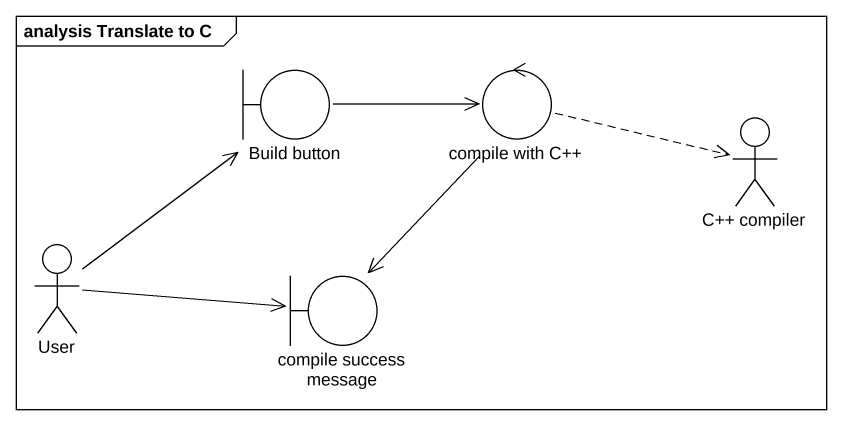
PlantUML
@startuml
mainframe analysis Translate to C
boundary "Build button" as Build_button
control "compile with C++" as compile_with_C
actor "C++ compiler" as C_compiler
actor User
boundary "compile success message" as compile_success_message
Build_button -right-> compile_with_C
compile_with_C .right.> C_compiler
compile_with_C --> compile_success_message
User -up-> Build_button
User -right-> compile_success_message
@enduml
